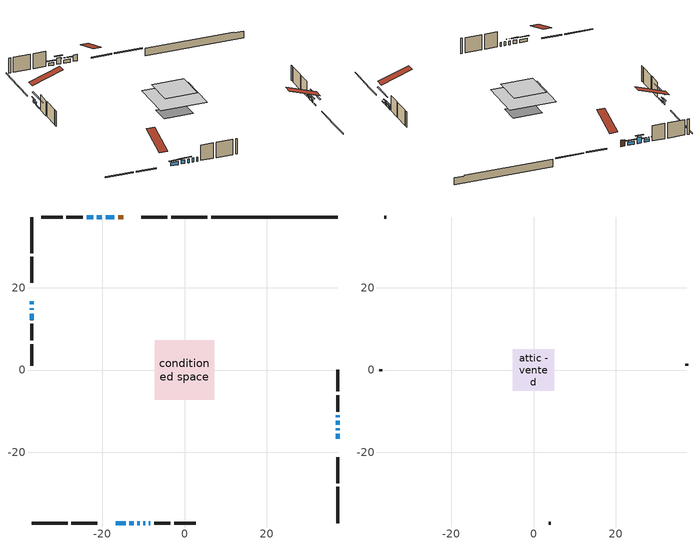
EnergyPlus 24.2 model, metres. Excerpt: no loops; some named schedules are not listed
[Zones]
conditioned space
 floor adiabatic (AdiabaticFloorConstruction): -7.26,-7.26 -7.26,7.26 7.26,7.26 7.26,-7.26 z2.75
 floor foundation (Slab1 construction): -4.56,-3.12 -4.56,3.12 4.56,3.12 4.56,-3.12 z-2.16
 wall outside (RimJoist1 construction): 5.52,37.17 -3.24,37.17 / -37.17,-37.17 -28.41,-37.17 / -37.17,37.17 -37.17,28.41 / 37.17,-37.17 37.17,-28.41 z0.31:0.61
 wall outside (RimJoist2 construction): -4.17,37.17 -10.47,37.17 / -27.49,-37.17 -21.19,-37.17 / -37.17,27.49 -37.17,21.19 / 37.17,-27.49 37.17,-21.19 z0.31:0.61
 wall outside (AdiabaticWallConstruction 1): -14.9,37.17 -16.16,37.17 z0.31:2.34
 wall outside (AdiabaticWallConstruction): -16.75,-37.17 -14.31,-37.17 z0.31:1.38; -17.08,37.17 -19.12,37.17 z0.31:1.33; -20.05,37.17 -21.27,37.17 z0.31:2.34; -37.17,16.75 -37.17,15.99 / 37.17,-14.6 37.17,-14.19 / 37.17,-13.27 37.17,-12.35 / 37.17,-11.42 37.17,-11.02 z0.31:1.23; -37.17,15.06 -37.17,14.6 z0.31:0.92; -13.38,-37.17 -12.37,-37.17 / -11.44,-37.17 -10.93,-37.17 / -10,-37.17 -9.57,-37.17 / -8.65,-37.17 -8.31,-37.17 z0.31:1.53; 37.17,-16.75 37.17,-15.53 / -37.17,13.67 -37.17,12.15 z0.31:0.62; -22.19,37.17 -23.77,37.17 z0.31:1.17
 wall outside (Wall1 construction): -24.7,37.17 -28.67,37.17 / -7.38,-37.17 -3.4,-37.17 / -37.17,11.22 -37.17,7.24 / 37.17,-10.09 37.17,-6.11 z0.31:5.19
 wall outside (Wall2 construction): -29.6,37.17 -34.83,37.17 / -2.47,-37.17 2.75,-37.17 / -37.17,6.31 -37.17,1.09 / 37.17,-5.18 37.17,0.04 z0.31:5.19
 wall foundation (FoundationWall1 construction): 6.45,37.17,-2.16 6.45,37.17,0.31 34.1,37.17,0.31 34.1,37.17,0.04 37.17,37.17,0.04 37.17,37.17,-2.16
 window (WindowConstruction): -16.75,-37.17 -14.31,-37.17 z0.31:1.38
 window (WindowConstruction 5): -17.08,37.17 -19.12,37.17 z0.31:1.32
 window (WindowConstruction 6): -20.05,37.17 -21.27,37.17 z0.31:2.34
 window (WindowConstruction 7): -37.17,16.75 -37.17,15.99 z0.31:1.22
 window (WindowConstruction 8): -37.17,15.06 -37.17,14.6 z0.31:0.92
 window (WindowConstruction 9): -13.38,-37.17 -12.37,-37.17 z0.31:1.53
 window (WindowConstruction 10): -11.44,-37.17 -10.93,-37.17 z0.31:1.53
 window (WindowConstruction 13): 37.17,-16.75 37.17,-15.53 z0.31:0.61
 window (WindowConstruction 14): -37.17,13.67 -37.17,12.15 z0.31:0.61
 window (WindowConstruction 1): 37.17,-14.6 37.17,-14.2 z0.31:1.22
 window (WindowConstruction 2): -22.19,37.17 -23.77,37.17 z0.31:1.17
 window (WindowConstruction 11): -10,-37.17 -9.58,-37.17 z0.31:1.53
 window (WindowConstruction 12): -8.65,-37.17 -8.31,-37.17 z0.31:1.53
 window (WindowConstruction 3): 37.17,-13.27 37.17,-12.35 z0.31:1.22
 window (WindowConstruction 4): 37.17,-11.42 37.17,-11.02 z0.31:1.22
 door (Door): -14.91,37.17 -16.16,37.17 z0.31:2.34
 ceiling adiabatic (AdiabaticFloorConstruction): 7.26,-7.26 7.26,7.26 -7.26,7.26 -7.26,-7.26 z2.75
attic - vented
 floor to conditioned space (Floor1 construction Reversed): -5.03,-5.03 -5.03,5.03 5.03,5.03 5.03,-5.03 z5.19
 wall outside (Wall3 construction): -35.76,37.17 -36.24,37.17 / 3.68,-37.17 4.17,-37.17 / -37.17,0.16 -37.17,-0.33 / 37.17,0.97 37.17,1.46 z0.31:5.19
 roof outside (Roof1 construction): -13.98,37.17,5.19 -13.98,27.38,8.45 -11.4,27.38,8.45 -11.4,37.17,5.19; -17.68,-37.17,5.19 -17.68,-27.38,8.45 -20.26,-27.38,8.45 -20.26,-37.17,5.19; -37.17,17.68,5.19 -27.38,17.68,8.45 -27.38,20.26,8.45 -37.17,20.26,5.19; 37.17,-17.68,5.19 27.38,-17.68,8.45 27.38,-20.26,8.45 37.17,-20.26,5.19
shading: -13.7,-37.17 -17.36,-37.17 -17.36,-37.47 -13.7,-37.47 z1.99; -19.73,37.17 -16.47,37.17 -16.47,37.47 -19.73,37.47 z1.93; -21.87,37.17 -19.44,37.17 -19.44,37.47 -21.87,37.47 z2.95; -37.17,15.38 -37.17,17.36 -37.47,17.36 -37.47,15.38 z1.83; -37.17,13.99 -37.17,15.67 -37.47,15.67 -37.47,13.99 z1.53; -11.76,-37.17 -13.99,-37.17 -13.99,-37.47 -11.76,-37.47 z2.14; -10.32,-37.17 -12.05,-37.17 -12.05,-37.47 -10.32,-37.47 z2.14; 37.17,-12.48 37.17,-19.8 37.47,-19.8 37.47,-12.48 z3.67; -37.17,9.1 -37.17,16.72 -37.47,16.72 -37.47,9.1 z3.67; 37.17,-13.59 37.17,-15.21 37.47,-15.21 37.47,-13.59 z1.83; -24.38,37.17 -21.58,37.17 -21.58,37.47 -24.38,37.47 z1.78; 37.17,-11.74 37.17,-13.88 37.47,-13.88 37.47,-11.74 z1.83; 37.17,-10.41 37.17,-12.03 37.47,-12.03 37.47,-10.41 z1.83
[Building]
Building 1: Terrain=Suburbs
[Site:Location]
Montreal Intl AP_QC: Latitude {deg}=45.47; Longitude {deg}=-73.74; Time Zone {hr}=-5; Elevation {m}=36; Keep Site Location Information=Yes
[Site:GroundTemperature:Shallow]
2.07863, -0.316383, -0.508184, 0.628371, 5.19101, 9.73239, 13.6695, 16.1636, 16.3755, 14.347, 10.5102, 6.10817
[Site:WaterMainsTemperature]
Calculation Method=Schedule; Temperature Schedule=mains temperature schedule
[Material] Roughness=Rough; Thermal Absorptance=0.9
Name | Thickness {m} | Conductivity {W/m-K} | Density {kg/m3} | Specific Heat {J/kg-K} | Solar Absorptance | Visible Absorptance
asphalt or fiberglass shingles | 0.00635 | 0.162714 | 1121.4 | 1465.45 | 0.4 | 0.4
ceiling loosefill ins | 0.169333 | 0.0480833 | 16.02 | 1046.75 | 0.7 | 0.7
ceiling stud and cavity | 0.1397 | 0.326487 | 65.682 | 1177.47 | 0.7 | 0.7
concrete 4.0 in. | 0.1016 | 1.803125 | 2242.8 | 837.4 | 0.7 | 0.7
concrete 8.0 in. | 0.2032 | 1.803125 | 2242.8 | 837.4 | 0.7 | 0.7
door material | 0.04445 | 0.327969 | 512.64 | 1214.23 | 0.7 | 0.7
exterior vertical ins | 0.0460229 | 0.029427 | 32.04 | 1214.23 | 0.7 | 0.7
floor covering | 0.0127 | 0.0433444 | 54.468 | 1339.84 | 0.6 | 0.6
floor rigid ins; wall rigid ins 1 | 0.512978 | 0.029427 | 32.04 | 1214.23 | 0.7 | 0.7
floor stud and cavity | 0.1397 | 1.75129 | 37.0049 | 1207.88 | 0.7 | 0.7
furniture material conditioned space 1 | 0.1524 | 0.115458 | 640.8 | 1214.23 | 0.6 | 0.6
gypsum board | 0.0127 | 0.160291 | 801 | 837.4 | 0.6 | 0.6
gypsum board 1 | 0.0127 | 0.160291 | 801 | 837.4 | 0.7 | 0.7
osb sheathing 0.5 in. | 0.0127 | 0.115458 | 512.64 | 1214.23 | 0.7 | 0.7
osb sheathing 0.75 in. | 0.01905 | 0.115458 | 512.64 | 1214.23 | 0.7 | 0.7
osb sheathing 2.0 in. | 0.0508 | 0.115458 | 512.64 | 1214.23 | 0.7 | 0.7
rim joist rigid ins; wall rigid ins | 0.051816 | 0.029427 | 32.04 | 1214.23 | 0.7 | 0.7
rim joist stud and cavity | 0.0508 | 0.0451784 | 125.044 | 1163.47 | 0.6 | 0.6
rim joist stud and cavity 1 | 0.0508 | 0.211232 | 125.044 | 1163.47 | 0.6 | 0.6
wall stud and cavity | 0.1397 | 0.21045 | 139.0536 | 1170.24 | 0.7 | 0.7
wall stud and cavity 1 | 0.1397 | 0.208789 | 139.0536 | 1170.24 | 0.7 | 0.7
wall stud and cavity 2 | 0.0889 | 6.1454 | 50.32683 | 1063.81 | 0.6 | 0.6
wall stud and cavity 3 | 0.0889 | 0.380278 | 52.3479 | 1209.89 | 0.7 | 0.7
wall stud and cavity 4 | 0.0889 | 0.391764 | 83.0341 | 1211.67 | 0.7 | 0.7
wood siding | 0.0254 | 0.102417 | 544.68 | 1172.36 | 0.4 | 0.4
wood siding 1 | 0.00254 | 0.102417 | 544.68 | 1172.36 | 0.4 | 0.4
wood siding 2; wood siding 3; wood siding 4 | 0.0254 | 0.102417 | 544.68 | 1172.36 | 0.7 | 0.7
[WindowMaterial:SimpleGlazingSystem]
Name | U-Factor {W/m2-K} | Solar Heat Gain Coefficient
WindowMaterial | 6.60465 | 0.78
WindowMaterial 1 | 6.867541 | 0.7
WindowMaterial 10 | 3.310274 | 0.6
WindowMaterial 11 | 2.992306 | 0.59
WindowMaterial 12 | 3.00026 | 0.58
WindowMaterial 13 | 3.29835 | 0.49
WindowMaterial 14 | 3.30687 | 0.51
WindowMaterial 2 | 6.70231 | 0.75
WindowMaterial 3 | 3.304596 | 0.64
WindowMaterial 4 | 3.310274 | 0.56
WindowMaterial 5 | 3.30119 | 0.67
WindowMaterial 6 | 3.298918 | 0.68
WindowMaterial 7 | 3.30573 | 0.62
WindowMaterial 8 | 3.30232 | 0.55
WindowMaterial 9 | 3.30232 | 0.66
[Construction]
AdiabaticFloorConstruction: floor stud and cavity, floor rigid ins, osb sheathing 0.75 in., floor covering
AdiabaticWallConstruction: wood siding 3, wall rigid ins 1, wall stud and cavity 3, gypsum board
AdiabaticWallConstruction 1: wood siding 4, wall rigid ins 1, wall stud and cavity 3, gypsum board
Door: door material
Floor1 construction Reversed: gypsum board, ceiling stud and cavity, ceiling loosefill ins
FoundationWall1 construction: concrete 8.0 in., gypsum board 1
furniture construction conditioned space 1: furniture material conditioned space 1
PartitionWallConstruction: gypsum board, wall stud and cavity 4, gypsum board
RimJoist1 construction: wood siding 2, osb sheathing 2.0 in., rim joist stud and cavity
RimJoist2 construction: wood siding 2, rim joist rigid ins, osb sheathing 2.0 in., rim joist stud and cavity 1
Roof1 construction: asphalt or fiberglass shingles
Slab1 construction: concrete 4.0 in.
Wall1 construction: wood siding, wall rigid ins, osb sheathing 0.5 in., wall stud and cavity, gypsum board
Wall2 construction: wood siding, wall rigid ins, osb sheathing 0.5 in., wall stud and cavity 1, gypsum board
Wall3 construction: wood siding 1, wall stud and cavity 2
WindowConstruction: WindowMaterial
WindowConstruction 1: WindowMaterial 1
WindowConstruction 10: WindowMaterial 10
WindowConstruction 11: WindowMaterial 11
WindowConstruction 12: WindowMaterial 12
WindowConstruction 13: WindowMaterial 13
WindowConstruction 14: WindowMaterial 14
WindowConstruction 2: WindowMaterial 2
WindowConstruction 3: WindowMaterial 3
WindowConstruction 4: WindowMaterial 4
WindowConstruction 5: WindowMaterial 5
WindowConstruction 6: WindowMaterial 6
WindowConstruction 7: WindowMaterial 7
WindowConstruction 8: WindowMaterial 8
WindowConstruction 9: WindowMaterial 9
[Zone] Multiplier=1; Part of Total Floor Area=Yes
Name | Volume {m3}
attic - vented | 53.5925
conditioned space | 587
[Space]
Name | Zone | Volume {m3}
attic - vented 1 | attic - vented | 53.5925
conditioned space 1 | conditioned space | 587
[ZoneInfiltration:EffectiveLeakageArea]
infil attic - vented 1: Zone or Space=attic - vented 1; Schedule=Always On Discrete; Effective Air Leakage Area {cm2}=4044.8; Stack Coefficient=0.000566153; Wind Coefficient=1.60763e-05
[ZoneMixing]
whole house fan mix: Zone or Space=attic - vented; Schedule=Always On Continuous; Design Flow Rate Calculation Method=Flow/Zone; Design Flow Rate {m3/s}=0; Source Zone or Space=conditioned space
[SurfaceProperty:ExposedFoundationPerimeter]
Slab1: Exposed Perimeter Calculation Method=TotalExposedPerimeter; Total Exposed Perimeter {m}=30.725
[InternalMass] Zone or ZoneList=conditioned space; Space or SpaceList=conditioned space 1
Name | Construction | Surface Area {m2}
furniture mass conditioned space 1 | furniture construction conditioned space 1 | 107.096
partition wall mass | PartitionWallConstruction | 267.74
[Lights]
interior lighting: Zone or ZoneList or Space or SpaceList=conditioned space 1; Schedule=interior lighting schedule; Design Level Calculation Method=LightingLevel; Lighting Level {W}=343.2; Return Air Fraction=0; Fraction Radiant=0.6; Fraction Visible=0.2; Fraction Replaceable=1
[People]
occupants: Zone or ZoneList or Space or SpaceList=conditioned space 1; Number of People Schedule=occupants schedule; Number of People Calculation Method=People; Number of People=3; Fraction Radiant=0.314171; Sensible Heat Fraction=0.56303; Activity Level Schedule=occupants activity schedule; Carbon Dioxide Generation Rate {m3/s-W}=0; Enable ASHRAE 55 Comfort Warnings=No; Mean Radiant Temperature Calculation Type=EnclosureAveraged
[ElectricEquipment] Zone or ZoneList or Space or SpaceList=conditioned space 1; Design Level Calculation Method=EquipmentLevel
Name | Schedule | Design Level {W} | Fraction Latent | Fraction Radiant | Fraction Lost
clothes dryer | clothes dryer schedule | 140.772 | 0.015 | 0.081 | 0.85
clothes washer | clothes washer schedule | 32.1985 | 0.03 | 0.162 | 0.7
cooking range | cooking range schedule | 215.147 | 0.08 | 0.432 | 0.2
dishwasher | dishwasher schedule | 66.8632 | 0.3 | 0.18 | 0.4
fridge | fridge schedule | 72.9452 | 0 | 0.6 | 0
mech vent house fan | mech vent house fan schedule | 0 | 0 | 0 | 1
mech vent house fan cfis | mech vent house fan cfis schedule | 0 | 0 | 0 | 0
mech vent range fan 0 | mech vent range fan 0 schedule | 57 | 0 | 0 | 1
misc plug loads | misc plug loads schedule | 494.7 | 0.045 | 0.513 | 0.1
whole house fan | Always On Discrete | 0 | 0 | 0 | 1
[OtherEquipment] Zone or ZoneList or Space or SpaceList=conditioned space 1; Design Level Calculation Method=EquipmentLevel
Name | Fuel Type | Schedule | Design Level {W} | Fraction Latent | Fraction Radiant | Fraction Lost
clothes dryer 1 | Electricity | clothes dryer schedule | 0 | 0.015 | 0.081 | 0.85
cooking range 1 | Electricity | cooking range schedule | 0 | 0.08 | 0.432 | 0.2
general water use latent | None | general water use schedule | 62.594 | 1 | 0 | 0
general water use sensible | None | general water use schedule | -61.6891 | 0 | 0.6 | 0
mech vent house fan latent load | None | Always On Discrete | 0 | 1 | 0 | 0
mech vent house fan sensible load | None | Always On Discrete | 0 | 0 | 0 | 0
water heater energy adjustment1 | Electricity | Always On Discrete | 0.01 | 0 | 0 | 1
[ZoneInfiltration:DesignFlowRate] Zone or ZoneList or Space or SpaceList=conditioned space 1; Schedule=Always On Discrete; Design Flow Rate Calculation Method=Flow/Zone; Design Flow Rate {m3/s}=0
infil flow; natural vent flow; whole house fan flow
[Foundation:Kiva]
Foundation Kiva 1: Initial Indoor Air Temperature {C}=18; Wall Height Above Grade {m}=0.310012; Wall Depth Below Slab {m}=0.2032; Custom Block Material Name 1=exterior vertical ins; Custom Block Depth 1 {m}=2.47001; Custom Block X Position 1 {m}=0.2159; Custom Block Z Position 1 {m}=0
[Foundation:Kiva:Settings]
Soil Conductivity {W/m-K}=0.849921; Soil Density {kg/m3}=1842.3; Soil Specific Heat {J/kg-K}=418.7; Ground Solar Absorptivity=0.9; Ground Thermal Absorptivity=0.9; Ground Surface Roughness {m}=0.03; Far-Field Width {m}=40; Deep-Ground Boundary Condition=ZeroFlux; Deep-Ground Depth {m}=40; Minimum Cell Dimension {m}=0.2; Maximum Cell Growth Coefficient=3; Simulation Timestep=Timestep
[Exterior:Lights]
exterior lighting: Schedule=exterior lighting schedule; Design Level {W}=75.6
[Schedule:Constant]
Name | Hourly Value
Always On Continuous; mech vent house fan schedule; mech vent house fan cfis schedule; Always On Discrete | 1
occupants activity schedule | 117.228
fridge schedule | 0
[Schedule:Week:Daily]
interior lighting schedule Week Rule - Jan1-Jan27: interior lighting schedule day, interior lighting schedule day, interior lighting schedule day, interior lighting schedule day, interior lighting schedule day, interior lighting schedule day, interior lighting schedule day, interior lighting schedule default day, interior lighting schedule default day, interior lighting schedule default day, interior lighting schedule default day, interior lighting schedule default day
interior lighting schedule Week Rule - Jan28-Feb3: interior lighting schedule day, interior lighting schedule day, interior lighting schedule day, interior lighting schedule day, interior lighting schedule day 1, interior lighting schedule day 1, interior lighting schedule day 1, interior lighting schedule default day, interior lighting schedule default day, interior lighting schedule default day, interior lighting schedule default day, interior lighting schedule default day
interior lighting schedule Week Rule - Feb4-Feb24: interior lighting schedule day 1, interior lighting schedule day 1, interior lighting schedule day 1, interior lighting schedule day 1, interior lighting schedule day 1, interior lighting schedule day 1, interior lighting schedule day 1, interior lighting schedule default day, interior lighting schedule default day, interior lighting schedule default day, interior lighting schedule default day, interior lighting schedule default day
interior lighting schedule Week Rule - Feb25-Mar3: interior lighting schedule day 1, interior lighting schedule day 1, interior lighting schedule day 1, interior lighting schedule day 1, interior lighting schedule day 2, interior lighting schedule day 2, interior lighting schedule day 2, interior lighting schedule default day, interior lighting schedule default day, interior lighting schedule default day, interior lighting schedule default day, interior lighting schedule default day
interior lighting schedule Week Rule - Mar4-Mar31: interior lighting schedule day 2, interior lighting schedule day 2, interior lighting schedule day 2, interior lighting schedule day 2, interior lighting schedule day 2, interior lighting schedule day 2, interior lighting schedule day 2, interior lighting schedule default day, interior lighting schedule default day, interior lighting schedule default day, interior lighting schedule default day, interior lighting schedule default day
interior lighting schedule Week Rule - Apr1-Apr28: interior lighting schedule day 3, interior lighting schedule day 3, interior lighting schedule day 3, interior lighting schedule day 3, interior lighting schedule day 3, interior lighting schedule day 3, interior lighting schedule day 3, interior lighting schedule default day, interior lighting schedule default day, interior lighting schedule default day, interior lighting schedule default day, interior lighting schedule default day
interior lighting schedule Week Rule - Apr29-May5: interior lighting schedule day 3, interior lighting schedule day 3, interior lighting schedule day 4, interior lighting schedule day 4, interior lighting schedule day 4, interior lighting schedule day 4, interior lighting schedule day 4, interior lighting schedule default day, interior lighting schedule default day, interior lighting schedule default day, interior lighting schedule default day, interior lighting schedule default day
interior lighting schedule Week Rule - May6-May26: interior lighting schedule day 4, interior lighting schedule day 4, interior lighting schedule day 4, interior lighting schedule day 4, interior lighting schedule day 4, interior lighting schedule day 4, interior lighting schedule day 4, interior lighting schedule default day, interior lighting schedule default day, interior lighting schedule default day, interior lighting schedule default day, interior lighting schedule default day
interior lighting schedule Week Rule - May27-Jun2: interior lighting schedule day 4, interior lighting schedule day 4, interior lighting schedule day 4, interior lighting schedule day 4, interior lighting schedule day 4, interior lighting schedule day 5, interior lighting schedule day 5, interior lighting schedule default day, interior lighting schedule default day, interior lighting schedule default day, interior lighting schedule default day, interior lighting schedule default day
interior lighting schedule Week Rule - Jun3-Jun30: interior lighting schedule day 5, interior lighting schedule day 5, interior lighting schedule day 5, interior lighting schedule day 5, interior lighting schedule day 5, interior lighting schedule day 5, interior lighting schedule day 5, interior lighting schedule default day, interior lighting schedule default day, interior lighting schedule default day, interior lighting schedule default day, interior lighting schedule default day
interior lighting schedule Week Rule - Jul1-Jul28: interior lighting schedule day 6, interior lighting schedule day 6, interior lighting schedule day 6, interior lighting schedule day 6, interior lighting schedule day 6, interior lighting schedule day 6, interior lighting schedule day 6, interior lighting schedule default day, interior lighting schedule default day, interior lighting schedule default day, interior lighting schedule default day, interior lighting schedule default day
interior lighting schedule Week Rule - Jul29-Aug4: interior lighting schedule day 6, interior lighting schedule day 6, interior lighting schedule day 6, interior lighting schedule day 7, interior lighting schedule day 7, interior lighting schedule day 7, interior lighting schedule day 7, interior lighting schedule default day, interior lighting schedule default day, interior lighting schedule default day, interior lighting schedule default day, interior lighting schedule default day
interior lighting schedule Week Rule - Aug5-Aug25: interior lighting schedule day 7, interior lighting schedule day 7, interior lighting schedule day 7, interior lighting schedule day 7, interior lighting schedule day 7, interior lighting schedule day 7, interior lighting schedule day 7, interior lighting schedule default day, interior lighting schedule default day, interior lighting schedule default day, interior lighting schedule default day, interior lighting schedule default day
interior lighting schedule Week Rule - Aug26-Sep1: interior lighting schedule day 7, interior lighting schedule day 7, interior lighting schedule day 7, interior lighting schedule day 7, interior lighting schedule day 7, interior lighting schedule day 7, interior lighting schedule day 8, interior lighting schedule default day, interior lighting schedule default day, interior lighting schedule default day, interior lighting schedule default day, interior lighting schedule default day
interior lighting schedule Week Rule - Sep2-Sep29: interior lighting schedule day 8, interior lighting schedule day 8, interior lighting schedule day 8, interior lighting schedule day 8, interior lighting schedule day 8, interior lighting schedule day 8, interior lighting schedule day 8, interior lighting schedule default day, interior lighting schedule default day, interior lighting schedule default day, interior lighting schedule default day, interior lighting schedule default day
interior lighting schedule Week Rule - Sep30-Oct6: interior lighting schedule day 8, interior lighting schedule day 9, interior lighting schedule day 9, interior lighting schedule day 9, interior lighting schedule day 9, interior lighting schedule day 9, interior lighting schedule day 9, interior lighting schedule default day, interior lighting schedule default day, interior lighting schedule default day, interior lighting schedule default day, interior lighting schedule default day
interior lighting schedule Week Rule - Oct7-Oct27: interior lighting schedule day 9, interior lighting schedule day 9, interior lighting schedule day 9, interior lighting schedule day 9, interior lighting schedule day 9, interior lighting schedule day 9, interior lighting schedule day 9, interior lighting schedule default day, interior lighting schedule default day, interior lighting schedule default day, interior lighting schedule default day, interior lighting schedule default day
interior lighting schedule Week Rule - Oct28-Nov3: interior lighting schedule day 9, interior lighting schedule day 9, interior lighting schedule day 9, interior lighting schedule day 9, interior lighting schedule day 10, interior lighting schedule day 10, interior lighting schedule day 10, interior lighting schedule default day, interior lighting schedule default day, interior lighting schedule default day, interior lighting schedule default day, interior lighting schedule default day
interior lighting schedule Week Rule - Nov4-Nov24: interior lighting schedule day 10, interior lighting schedule day 10, interior lighting schedule day 10, interior lighting schedule day 10, interior lighting schedule day 10, interior lighting schedule day 10, interior lighting schedule day 10, interior lighting schedule default day, interior lighting schedule default day, interior lighting schedule default day, interior lighting schedule default day, interior lighting schedule default day
interior lighting schedule Week Rule - Nov25-Dec1: interior lighting schedule day 10, interior lighting schedule day 10, interior lighting schedule day 10, interior lighting schedule day 10, interior lighting schedule day 10, interior lighting schedule day 10, interior lighting schedule day 11, interior lighting schedule default day, interior lighting schedule default day, interior lighting schedule default day, interior lighting schedule default day, interior lighting schedule default day
interior lighting schedule Week Rule - Dec2-Dec31: interior lighting schedule day 11, interior lighting schedule day 11, interior lighting schedule day 11, interior lighting schedule day 11, interior lighting schedule day 11, interior lighting schedule day 11, interior lighting schedule day 11, interior lighting schedule default day, interior lighting schedule default day, interior lighting schedule default day, interior lighting schedule default day, interior lighting schedule default day
occupants schedule Week Rule - Jan1-Dec31: occupants schedule day, occupants schedule day, occupants schedule day, occupants schedule day, occupants schedule day, occupants schedule day, occupants schedule day, occupants schedule default day, occupants schedule default day, occupants schedule default day, occupants schedule default day, occupants schedule default day
clothes dryer schedule Week Rule - Jan1-Dec31: clothes dryer schedule day, clothes dryer schedule day, clothes dryer schedule day, clothes dryer schedule day, clothes dryer schedule day, clothes dryer schedule day, clothes dryer schedule day, clothes dryer schedule default day, clothes dryer schedule default day, clothes dryer schedule default day, clothes dryer schedule default day, clothes dryer schedule default day
clothes washer schedule Week Rule - Jan1-Dec31: clothes washer schedule day, clothes washer schedule day, clothes washer schedule day, clothes washer schedule day, clothes washer schedule day, clothes washer schedule day, clothes washer schedule day, clothes washer schedule default day, clothes washer schedule default day, clothes washer schedule default day, clothes washer schedule default day, clothes washer schedule default day
cooking range schedule Week Rule - Jan1-Dec31: cooking range schedule day, cooking range schedule day, cooking range schedule day, cooking range schedule day, cooking range schedule day, cooking range schedule day, cooking range schedule day, cooking range schedule default day, cooking range schedule default day, cooking range schedule default day, cooking range schedule default day, cooking range schedule default day
dishwasher schedule Week Rule - Jan1-Dec31: dishwasher schedule day, dishwasher schedule day, dishwasher schedule day, dishwasher schedule day, dishwasher schedule day, dishwasher schedule day, dishwasher schedule day, dishwasher schedule default day, dishwasher schedule default day, dishwasher schedule default day, dishwasher schedule default day, dishwasher schedule default day
mech vent range fan 0 schedule Week Rule - Jan1-Dec31: mech vent range fan 0 schedule day, mech vent range fan 0 schedule day, mech vent range fan 0 schedule day, mech vent range fan 0 schedule day, mech vent range fan 0 schedule day, mech vent range fan 0 schedule day, mech vent range fan 0 schedule day, mech vent range fan 0 schedule default day, mech vent range fan 0 schedule default day, mech vent range fan 0 schedule default day, mech vent range fan 0 schedule default day, mech vent range fan 0 schedule default day
misc plug loads schedule Week Rule - Jan1-Dec31: misc plug loads schedule day, misc plug loads schedule day, misc plug loads schedule day, misc plug loads schedule day, misc plug loads schedule day, misc plug loads schedule day, misc plug loads schedule day, misc plug loads schedule default day, misc plug loads schedule default day, misc plug loads schedule default day, misc plug loads schedule default day, misc plug loads schedule default day
general water use schedule Week Rule - Jan1-Dec31: general water use schedule day, general water use schedule day, general water use schedule day, general water use schedule day, general water use schedule day, general water use schedule day, general water use schedule day, general water use schedule default day, general water use schedule default day, general water use schedule default day, general water use schedule default day, general water use schedule default day
exterior lighting schedule Week Rule - Jan1-Jan27: exterior lighting schedule day, exterior lighting schedule day, exterior lighting schedule day, exterior lighting schedule day, exterior lighting schedule day, exterior lighting schedule day, exterior lighting schedule day, exterior lighting schedule default day, exterior lighting schedule default day, exterior lighting schedule default day, exterior lighting schedule default day, exterior lighting schedule default day
exterior lighting schedule Week Rule - Jan28-Feb3: exterior lighting schedule day, exterior lighting schedule day, exterior lighting schedule day, exterior lighting schedule day, exterior lighting schedule day 1, exterior lighting schedule day 1, exterior lighting schedule day 1, exterior lighting schedule default day, exterior lighting schedule default day, exterior lighting schedule default day, exterior lighting schedule default day, exterior lighting schedule default day
exterior lighting schedule Week Rule - Feb4-Feb24: exterior lighting schedule day 1, exterior lighting schedule day 1, exterior lighting schedule day 1, exterior lighting schedule day 1, exterior lighting schedule day 1, exterior lighting schedule day 1, exterior lighting schedule day 1, exterior lighting schedule default day, exterior lighting schedule default day, exterior lighting schedule default day, exterior lighting schedule default day, exterior lighting schedule default day
exterior lighting schedule Week Rule - Feb25-Mar3: exterior lighting schedule day 1, exterior lighting schedule day 1, exterior lighting schedule day 1, exterior lighting schedule day 1, exterior lighting schedule day 2, exterior lighting schedule day 2, exterior lighting schedule day 2, exterior lighting schedule default day, exterior lighting schedule default day, exterior lighting schedule default day, exterior lighting schedule default day, exterior lighting schedule default day
exterior lighting schedule Week Rule - Mar4-Mar31: exterior lighting schedule day 2, exterior lighting schedule day 2, exterior lighting schedule day 2, exterior lighting schedule day 2, exterior lighting schedule day 2, exterior lighting schedule day 2, exterior lighting schedule day 2, exterior lighting schedule default day, exterior lighting schedule default day, exterior lighting schedule default day, exterior lighting schedule default day, exterior lighting schedule default day
exterior lighting schedule Week Rule - Apr1-Apr28: exterior lighting schedule day 3, exterior lighting schedule day 3, exterior lighting schedule day 3, exterior lighting schedule day 3, exterior lighting schedule day 3, exterior lighting schedule day 3, exterior lighting schedule day 3, exterior lighting schedule default day, exterior lighting schedule default day, exterior lighting schedule default day, exterior lighting schedule default day, exterior lighting schedule default day
exterior lighting schedule Week Rule - Apr29-May5: exterior lighting schedule day 3, exterior lighting schedule day 3, exterior lighting schedule day 4, exterior lighting schedule day 4, exterior lighting schedule day 4, exterior lighting schedule day 4, exterior lighting schedule day 4, exterior lighting schedule default day, exterior lighting schedule default day, exterior lighting schedule default day, exterior lighting schedule default day, exterior lighting schedule default day
exterior lighting schedule Week Rule - May6-May26: exterior lighting schedule day 4, exterior lighting schedule day 4, exterior lighting schedule day 4, exterior lighting schedule day 4, exterior lighting schedule day 4, exterior lighting schedule day 4, exterior lighting schedule day 4, exterior lighting schedule default day, exterior lighting schedule default day, exterior lighting schedule default day, exterior lighting schedule default day, exterior lighting schedule default day
exterior lighting schedule Week Rule - May27-Jun2: exterior lighting schedule day 4, exterior lighting schedule day 4, exterior lighting schedule day 4, exterior lighting schedule day 4, exterior lighting schedule day 4, exterior lighting schedule day 5, exterior lighting schedule day 5, exterior lighting schedule default day, exterior lighting schedule default day, exterior lighting schedule default day, exterior lighting schedule default day, exterior lighting schedule default day
exterior lighting schedule Week Rule - Jun3-Jun30: exterior lighting schedule day 5, exterior lighting schedule day 5, exterior lighting schedule day 5, exterior lighting schedule day 5, exterior lighting schedule day 5, exterior lighting schedule day 5, exterior lighting schedule day 5, exterior lighting schedule default day, exterior lighting schedule default day, exterior lighting schedule default day, exterior lighting schedule default day, exterior lighting schedule default day
exterior lighting schedule Week Rule - Jul1-Jul28: exterior lighting schedule day 6, exterior lighting schedule day 6, exterior lighting schedule day 6, exterior lighting schedule day 6, exterior lighting schedule day 6, exterior lighting schedule day 6, exterior lighting schedule day 6, exterior lighting schedule default day, exterior lighting schedule default day, exterior lighting schedule default day, exterior lighting schedule default day, exterior lighting schedule default day
exterior lighting schedule Week Rule - Jul29-Aug4: exterior lighting schedule day 6, exterior lighting schedule day 6, exterior lighting schedule day 6, exterior lighting schedule day 7, exterior lighting schedule day 7, exterior lighting schedule day 7, exterior lighting schedule day 7, exterior lighting schedule default day, exterior lighting schedule default day, exterior lighting schedule default day, exterior lighting schedule default day, exterior lighting schedule default day
exterior lighting schedule Week Rule - Aug5-Aug25: exterior lighting schedule day 7, exterior lighting schedule day 7, exterior lighting schedule day 7, exterior lighting schedule day 7, exterior lighting schedule day 7, exterior lighting schedule day 7, exterior lighting schedule day 7, exterior lighting schedule default day, exterior lighting schedule default day, exterior lighting schedule default day, exterior lighting schedule default day, exterior lighting schedule default day
exterior lighting schedule Week Rule - Aug26-Sep1: exterior lighting schedule day 7, exterior lighting schedule day 7, exterior lighting schedule day 7, exterior lighting schedule day 7, exterior lighting schedule day 7, exterior lighting schedule day 7, exterior lighting schedule day 8, exterior lighting schedule default day, exterior lighting schedule default day, exterior lighting schedule default day, exterior lighting schedule default day, exterior lighting schedule default day
exterior lighting schedule Week Rule - Sep2-Sep29: exterior lighting schedule day 8, exterior lighting schedule day 8, exterior lighting schedule day 8, exterior lighting schedule day 8, exterior lighting schedule day 8, exterior lighting schedule day 8, exterior lighting schedule day 8, exterior lighting schedule default day, exterior lighting schedule default day, exterior lighting schedule default day, exterior lighting schedule default day, exterior lighting schedule default day
exterior lighting schedule Week Rule - Sep30-Oct6: exterior lighting schedule day 8, exterior lighting schedule day 9, exterior lighting schedule day 9, exterior lighting schedule day 9, exterior lighting schedule day 9, exterior lighting schedule day 9, exterior lighting schedule day 9, exterior lighting schedule default day, exterior lighting schedule default day, exterior lighting schedule default day, exterior lighting schedule default day, exterior lighting schedule default day
[Schedule:Year]
interior lighting schedule: interior lighting schedule Week Rule - Jan1-Jan27, 1, 1, 1, 27, interior lighting schedule Week Rule - Jan28-Feb3, 1, 28, 2, 3, interior lighting schedule Week Rule - Feb4-Feb24, 2, 4, 2, 24, interior lighting schedule Week Rule - Feb25-Mar3, 2, 25, 3, 3, interior lighting schedule Week Rule - Mar4-Mar31, 3, 4, 3, 31, interior lighting schedule Week Rule - Apr1-Apr28, 4, 1, 4, 28, interior lighting schedule Week Rule - Apr29-May5, 4, 29, 5, 5, interior lighting schedule Week Rule - May6-May26, 5, 6, 5, 26, interior lighting schedule Week Rule - May27-Jun2, 5, 27, 6, 2, interior lighting schedule Week Rule - Jun3-Jun30, 6, 3, 6, 30, interior lighting schedule Week Rule - Jul1-Jul28, 7, 1, 7, 28, interior lighting schedule Week Rule - Jul29-Aug4, 7, 29, 8, 4, interior lighting schedule Week Rule - Aug5-Aug25, 8, 5, 8, 25, interior lighting schedule Week Rule - Aug26-Sep1, 8, 26, 9, 1, interior lighting schedule Week Rule - Sep2-Sep29, 9, 2, 9, 29, interior lighting schedule Week Rule - Sep30-Oct6, 9, 30, 10, 6, interior lighting schedule Week Rule - Oct7-Oct27, 10, 7, 10, 27, interior lighting schedule Week Rule - Oct28-Nov3, 10, 28, 11, 3, interior lighting schedule Week Rule - Nov4-Nov24, 11, 4, 11, 24, interior lighting schedule Week Rule - Nov25-Dec1, 11, 25, 12, 1, interior lighting schedule Week Rule - Dec2-Dec31, 12, 2, 12, 31
occupants schedule: occupants schedule Week Rule - Jan1-Dec31, 1, 1, 12, 31
clothes dryer schedule: clothes dryer schedule Week Rule - Jan1-Dec31, 1, 1, 12, 31
clothes washer schedule: clothes washer schedule Week Rule - Jan1-Dec31, 1, 1, 12, 31
cooking range schedule: cooking range schedule Week Rule - Jan1-Dec31, 1, 1, 12, 31
dishwasher schedule: dishwasher schedule Week Rule - Jan1-Dec31, 1, 1, 12, 31
mech vent range fan 0 schedule: mech vent range fan 0 schedule Week Rule - Jan1-Dec31, 1, 1, 12, 31
misc plug loads schedule: misc plug loads schedule Week Rule - Jan1-Dec31, 1, 1, 12, 31
general water use schedule: general water use schedule Week Rule - Jan1-Dec31, 1, 1, 12, 31
exterior lighting schedule: exterior lighting schedule Week Rule - Jan1-Jan27, 1, 1, 1, 27, exterior lighting schedule Week Rule - Jan28-Feb3, 1, 28, 2, 3, exterior lighting schedule Week Rule - Feb4-Feb24, 2, 4, 2, 24, exterior lighting schedule Week Rule - Feb25-Mar3, 2, 25, 3, 3, exterior lighting schedule Week Rule - Mar4-Mar31, 3, 4, 3, 31, exterior lighting schedule Week Rule - Apr1-Apr28, 4, 1, 4, 28, exterior lighting schedule Week Rule - Apr29-May5, 4, 29, 5, 5, exterior lighting schedule Week Rule - May6-May26, 5, 6, 5, 26, exterior lighting schedule Week Rule - May27-Jun2, 5, 27, 6, 2, exterior lighting schedule Week Rule - Jun3-Jun30, 6, 3, 6, 30, exterior lighting schedule Week Rule - Jul1-Jul28, 7, 1, 7, 28, exterior lighting schedule Week Rule - Jul29-Aug4, 7, 29, 8, 4, exterior lighting schedule Week Rule - Aug5-Aug25, 8, 5, 8, 25, exterior lighting schedule Week Rule - Aug26-Sep1, 8, 26, 9, 1, exterior lighting schedule Week Rule - Sep2-Sep29, 9, 2, 9, 29, exterior lighting schedule Week Rule - Sep30-Oct6, 9, 30, 10, 6, exterior lighting schedule Week Rule - Oct7-Oct27, 10, 7, 10, 27, exterior lighting schedule Week Rule - Oct28-Nov3, 10, 28, 11, 3, exterior lighting schedule Week Rule - Nov4-Nov24, 11, 4, 11, 24, exterior lighting schedule Week Rule - Nov25-Dec1, 11, 25, 12, 1, exterior lighting schedule Week Rule - Dec2-Dec31, 12, 2, 12, 31
[Schedule:Compact]
mains temperature schedule: Through: 01/01, For: AllDays, Until: 24:00, 6.56833, Through: 01/02, For: AllDays, Until: 24:00, 6.48722, Through: 01/03, For: AllDays, Until: 24:00, 6.40722, Through: 01/04, For: AllDays, Until: 24:00, 6.32889, Through: 01/05, For: AllDays, Until: 24:00, 6.25167, Through: 01/06, For: AllDays, Until: 24:00, 6.17611, Through: 01/07, For: AllDays, Until: 24:00, 6.10222, Through: 01/08, For: AllDays, Until: 24:00, 6.02944, Through: 01/09, For: AllDays, Until: 24:00, 5.95833, Through: 01/10, For: AllDays, Until: 24:00, 5.88889, Through: 01/11, For: AllDays, Until: 24:00, 5.82056, Through: 01/12, For: AllDays, Until: 24:00, 5.75444, Through: 01/13, For: AllDays, Until: 24:00, 5.68944, Through: 01/14, For: AllDays, Until: 24:00, 5.62611, Through: 01/15, For: AllDays, Until: 24:00, 5.56444, Through: 01/16, For: AllDays, Until: 24:00, 5.50444, Through: 01/17, For: AllDays, Until: 24:00, 5.44611, Through: 01/18, For: AllDays, Until: 24:00, 5.38944, Through: 01/19, For: AllDays, Until: 24:00, 5.33389, Through: 01/20, For: AllDays, Until: 24:00, 5.28111, Through: 01/21, For: AllDays, Until: 24:00, 5.22944, Through: 01/22, For: AllDays, Until: 24:00, 5.17944, Through: 01/23, For: AllDays, Until: 24:00, 5.13111, Through: 01/24, For: AllDays, Until: 24:00, 5.085, Through: 01/25, For: AllDays, Until: 24:00, 5.04056, Through: 01/26, For: AllDays, Until: 24:00, 4.99778, Through: 01/27, For: AllDays, Until: 24:00, 4.95667, Through: 01/28, For: AllDays, Until: 24:00, 4.91778, Through: 01/29, For: AllDays, Until: 24:00, 4.88056, Through: 01/30, For: AllDays, Until: 24:00, 4.845, Through: 01/31, For: AllDays, Until: 24:00, 4.81167, Through: 02/01, For: AllDays, Until: 24:00, 4.77944, Through: 02/02, For: AllDays, Until: 24:00, 4.75, Through: 02/03, For: AllDays, Until: 24:00, 4.72167, Through: 02/04, For: AllDays, Until: 24:00, 4.69611, Through: 02/05, For: AllDays, Until: 24:00, 4.67167, Through: 02/06, For: AllDays, Until: 24:00, 4.64944, Through: 02/07, For: AllDays, Until: 24:00, 4.62889, Through: 02/08, For: AllDays, Until: 24:00, 4.61056, Through: 02/09, For: AllDays, Until: 24:00, 4.59389, Through: 02/10, For: AllDays, Until: 24:00, 4.57944, Through: 02/11, For: AllDays, Until: 24:00, 4.56667, Through: 02/12, For: AllDays, Until: 24:00, 4.55611, Through: 02/13, For: AllDays, Until: 24:00, 4.54722, Through: 02/14, For: AllDays, Until: 24:00, 4.54056, Through: 02/15, For: AllDays, Until: 24:00, 4.53556, Through: 02/16, For: AllDays, Until: 24:00, 4.53278, Through: 02/17, For: AllDays, Until: 24:00, 4.53167, Through: 02/18, For: AllDays, Until: 24:00, 4.53278, Through: 02/19, For: AllDays, Until: 24:00, 4.53556, Through: 02/20, For: AllDays, Until: 24:00, 4.54056, Through: 02/21, For: AllDays, Until: 24:00, 4.54722, Through: 02/22, For: AllDays, Until: 24:00, 4.55611, Through: 02/23, For: AllDays, Until: 24:00, 4.56667, Through: 02/24, For: AllDays, Until: 24:00, 4.57944, Through: 02/25, For: AllDays, Until: 24:00, 4.59389, Through: 02/26, For: AllDays, Until: 24:00, 4.61056, Through: 02/27, For: AllDays, Until: 24:00, 4.62889, Through: 02/28, For: AllDays, Until: 24:00, 4.64889, Through: 03/01, For: AllDays, Until: 24:00, 4.67111, Through: 03/02, For: AllDays, Until: 24:00, 4.69556, Through: 03/03, For: AllDays, Until: 24:00, 4.72167, Through: 03/04, For: AllDays, Until: 24:00, 4.74944, Through: 03/05, For: AllDays, Until: 24:00, 4.77944, Through: 03/06, For: AllDays, Until: 24:00, 4.81111, Through: 03/07, For: AllDays, Until: 24:00, 4.84444, Through: 03/08, For: AllDays, Until: 24:00, 4.88, Through: 03/09, For: AllDays, Until: 24:00, 4.91722, Through: 03/10, For: AllDays, Until: 24:00, 4.95611, Through: 03/11, For: AllDays, Until: 24:00, 4.99722, Through: 03/12, For: AllDays, Until: 24:00, 5.04, Through: 03/13, For: AllDays, Until: 24:00, 5.08444, Through: 03/14, For: AllDays, Until: 24:00, 5.13056, Through: 03/15, For: AllDays, Until: 24:00, 5.17889, Through: 03/16, For: AllDays, Until: 24:00, 5.22833, Through: 03/17, For: AllDays, Until: 24:00, 5.28, Through: 03/18, For: AllDays, Until: 24:00, 5.33333, Through: 03/19, For: AllDays, Until: 24:00, 5.38833, Through: 03/20, For: AllDays, Until: 24:00, 5.445, Through: 03/21, For: AllDays, Until: 24:00, 5.50333, Through: 03/22, For: AllDays, Until: 24:00, 5.56333, Through: 03/23, For: AllDays, Until: 24:00, 5.625, Through: 03/24, For: AllDays, Until: 24:00, 5.68833, Through: 03/25, For: AllDays, Until: 24:00, 5.75333, Through: 03/26, For: AllDays, Until: 24:00, 5.81944, Through: 03/27, For: AllDays, Until: 24:00, 5.88778, Through: 03/28, For: AllDays, Until: 24:00, 5.95722, Through: 03/29, For: AllDays, Until: 24:00, 6.02833, Through: 03/30, For: AllDays, Until: 24:00, 6.10111, Through: 03/31, For: AllDays, Until: 24:00, 6.175, Through: 04/01, For: AllDays, Until: 24:00, 6.25056, Through: 04/02, For: AllDays, Until: 24:00, 6.32778, Through: 04/03, For: AllDays, Until: 24:00, 6.40611, Through: 04/04, For: AllDays, Until: 24:00, 6.48556, Through: 04/05, For: AllDays, Until: 24:00, 6.56722, Through: 04/06, For: AllDays, Until: 24:00, 6.64944, Through: 04/07, For: AllDays, Until: 24:00, 6.73333, Through: 04/08, For: AllDays, Until: 24:00, 6.81833, Through: 04/09, For: AllDays, Until: 24:00, 6.905, Through: 04/10, For: AllDays, Until: 24:00, 6.99278, Through: 04/11, For: AllDays, Until: 24:00, 7.08111, Through: 04/12, For: AllDays, Until: 24:00, 7.17167, Through: 04/13, For: AllDays, Until: 24:00, 7.26278, Through: 04/14, For: AllDays, Until: 24:00, 7.355, Through: 04/15, For: AllDays, Until: 24:00, 7.44833, Through: 04/16, For: AllDays, Until: 24:00, 7.54278, Through: 04/17, For: AllDays, Until: 24:00, 7.63889, Through: 04/18, For: AllDays, Until: 24:00, 7.735, Through: 04/19, For: AllDays, Until: 24:00, 7.83278, Through: 04/20, For: AllDays, Until: 24:00, 7.93167, Through: 04/21, For: AllDays, Until: 24:00, 8.03111, Through: 04/22, For: AllDays, Until: 24:00, 8.13167, Through: 04/23, For: AllDays, Until: 24:00, 8.23278, Through: 04/24, For: AllDays, Until: 24:00, 8.335, Through: 04/25, For: AllDays, Until: 24:00, 8.43778, Through: 04/26, For: AllDays, Until: 24:00, 8.54167, Through: 04/27, For: AllDays, Until: 24:00, 8.64611, Through: 04/28, For: AllDays, Until: 24:00, 8.75167, Through: 04/29, For: AllDays, Until: 24:00, 8.85778, Through: 04/30, For: AllDays, Until: 24:00, 8.96444, Through: 05/01, For: AllDays, Until: 24:00, 9.07167, Through: 05/02, For: AllDays, Until: 24:00, 9.17944, Through: 05/03, For: AllDays, Until: 24:00, 9.28778, Through: 05/04, For: AllDays, Until: 24:00, 9.39667, Through: 05/05, For: AllDays, Until: 24:00, 9.50667, Through: 05/06, For: AllDays, Until: 24:00, 9.61667, Through: 05/07, For: AllDays, Until: 24:00, 9.72667, Through: 05/08, For: AllDays, Until: 24:00, 9.83778, Through: 05/09, For: AllDays, Until: 24:00, 9.94889, Through: 05/10, For: AllDays, Until: 24:00, 10.0606, Through: 05/11, For: AllDays, Until: 24:00, 10.1722, Through: 05/12, For: AllDays, Until: 24:00, 10.2844, Through: 05/13, For: AllDays, Until: 24:00, 10.3967, Through: 05/14, For: AllDays, Until: 24:00, 10.5094, Through: 05/15, For: AllDays, Until: 24:00, 10.6222, Through: 05/16, For: AllDays, Until: 24:00, 10.735, Through: 05/17, For: AllDays, Until: 24:00, 10.8478, Through: 05/18, For: AllDays, Until: 24:00, 10.9611, Through: 05/19, For: AllDays, Until: 24:00, 11.0744, Through: 05/20, For: AllDays, Until: 24:00, 11.1872, Through: 05/21, For: AllDays, Until: 24:00, 11.3006, Through: 05/22, For: AllDays, Until: 24:00, 11.4133, Through: 05/23, For: AllDays, Until: 24:00, 11.5267, Through: 05/24, For: AllDays, Until: 24:00, 11.6394, Through: 05/25, For: AllDays, Until: 24:00, 11.7522, Through: 05/26, For: AllDays, Until: 24:00, 11.8644, Through: 05/27, For: AllDays, Until: 24:00, 11.9767, Through: 05/28, For: AllDays, Until: 24:00, 12.0889, Through: 05/29, For: AllDays, Until: 24:00, 12.2006, Through: 05/30, For: AllDays, Until: 24:00, 12.3122, Through: 05/31, For: AllDays, Until: 24:00, 12.4228, Through: 06/01, For: AllDays, Until: 24:00, 12.5339, Through: 06/02, For: AllDays, Until: 24:00, 12.6439, Through: 06/03, For: AllDays, Until: 24:00, 12.7539, Through: 06/04, For: AllDays, Until: 24:00, 12.8628, Through: 06/05, For: AllDays, Until: 24:00, 12.9717, Through: 06/06, For: AllDays, Until: 24:00, 13.08, Through: 06/07, For: AllDays, Until: 24:00, 13.1878, Through: 06/08, For: AllDays, Until: 24:00, 13.2944, Through: 06/09, For: AllDays, Until: 24:00, 13.4011, Through: 06/10, For: AllDays, Until: 24:00, 13.5067, Through: 06/11, For: AllDays, Until: 24:00, 13.6117, Through: 06/12, For: AllDays, Until: 24:00, 13.7156, Through: 06/13, For: AllDays, Until: 24:00, 13.8194, Through: 06/14, For: AllDays, Until: 24:00, 13.9222, Through: 06/15, For: AllDays, Until: 24:00, 14.0239, Through: 06/16, For: AllDays, Until: 24:00, 14.125, Through: 06/17, For: AllDays, Until: 24:00, 14.225, Through: 06/18, For: AllDays, Until: 24:00, 14.3239, Through: 06/19, For: AllDays, Until: 24:00, 14.4222, Through: 06/20, For: AllDays, Until: 24:00, 14.5194, Through: 06/21, For: AllDays, Until: 24:00, 14.6156, Through: 06/22, For: AllDays, Until: 24:00, 14.7106, Through: 06/23, For: AllDays, Until: 24:00, 14.805, Through: 06/24, For: AllDays, Until: 24:00, 14.8978, Through: 06/25, For: AllDays, Until: 24:00, 14.9894, Through: 06/26, For: AllDays, Until: 24:00, 15.0806, Through: 06/27, For: AllDays, Until: 24:00, 15.17, Through: 06/28, For: AllDays, Until: 24:00, 15.2583, Through: 06/29, For: AllDays, Until: 24:00, 15.3456, Through: 06/30, For: AllDays, Until: 24:00, 15.4311, Through: 07/01, For: AllDays, Until: 24:00, 15.5161, Through: 07/02, For: AllDays, Until: 24:00, 15.5989, Through: 07/03, For: AllDays, Until: 24:00, 15.6811, Through: 07/04, For: AllDays, Until: 24:00, 15.7617, Through: 07/05, For: AllDays, Until: 24:00, 15.8411, Through: 07/06, For: AllDays, Until: 24:00, 15.9189, Through: 07/07, For: AllDays, Until: 24:00, 15.995, Through: 07/08, For: AllDays, Until: 24:00, 16.07, Through: 07/09, For: AllDays, Until: 24:00, 16.1433, Through: 07/10, For: AllDays, Until: 24:00, 16.2156, Through: 07/11, For: AllDays, Until: 24:00, 16.2861, Through: 07/12, For: AllDays, Until: 24:00, 16.355, Through: 07/13, For: AllDays, Until: 24:00, 16.4222, Through: 07/14, For: AllDays, Until: 24:00, 16.4878, Through: 07/15, For: AllDays, Until: 24:00, 16.5522, Through: 07/16, For: AllDays, Until: 24:00, 16.615, Through: 07/17, For: AllDays, Until: 24:00, 16.6756, Through: 07/18, For: AllDays, Until: 24:00, 16.735, Through: 07/19, For: AllDays, Until: 24:00, 16.7928, Through: 07/20, For: AllDays, Until: 24:00, 16.8489, Through: 07/21, For: AllDays, Until: 24:00, 16.9028, Through: 07/22, For: AllDays, Until: 24:00, 16.9556, Through: 07/23, For: AllDays, Until: 24:00, 17.0061, Through: 07/24, For: AllDays, Until: 24:00, 17.0556, Through: 07/25, For: AllDays, Until: 24:00, 17.1028, Through: 07/26, For: AllDays, Until: 24:00, 17.1483, Through: 07/27, For: AllDays, Until: 24:00, 17.1917, Through: 07/28, For: AllDays, Until: 24:00, 17.2339, Through: 07/29, For: AllDays, Until: 24:00, 17.2739, Through: 07/30, For: AllDays, Until: 24:00, 17.3122, Through: 07/31, For: AllDays, Until: 24:00, 17.3489, Through: 08/01, For: AllDays, Until: 24:00, 17.3833, Through: 08/02, For: AllDays, Until: 24:00, 17.4161, Through: 08/03, For: AllDays, Until: 24:00, 17.4467, Through: 08/04, For: AllDays, Until: 24:00, 17.4761, Through: 08/05, For: AllDays, Until: 24:00, 17.5028, Through: 08/06, For: AllDays, Until: 24:00, 17.5283, Through: 08/07, For: AllDays, Until: 24:00, 17.5517, Through: 08/08, For: AllDays, Until: 24:00, 17.5728, Through: 08/09, For: AllDays, Until: 24:00, 17.5922, Through: 08/10, For: AllDays, Until: 24:00, 17.61, Through: 08/11, For: AllDays, Until: 24:00, 17.6256, Through: 08/12, For: AllDays, Until: 24:00, 17.6394, Through: 08/13, For: AllDays, Until: 24:00, 17.6511, Through: 08/14, For: AllDays, Until: 24:00, 17.6611, Through: 08/15, For: AllDays, Until: 24:00, 17.6689, Through: 08/16, For: AllDays, Until: 24:00, 17.675, Through: 08/17, For: AllDays, Until: 24:00, 17.6789, Through: 08/18, For: AllDays, Until: 24:00, 17.6811, Through: 08/19, For: AllDays, Until: 24:00, 17.6811, Through: 08/20, For: AllDays, Until: 24:00, 17.6794, Through: 08/21, For: AllDays, Until: 24:00, 17.6756, Through: 08/22, For: AllDays, Until: 24:00, 17.67, Through: 08/23, For: AllDays, Until: 24:00, 17.6622, Through: 08/24, For: AllDays, Until: 24:00, 17.6528, Through: 08/25, For: AllDays, Until: 24:00, 17.6411, Through: 08/26, For: AllDays, Until: 24:00, 17.6278, Through: 08/27, For: AllDays, Until: 24:00, 17.6122, Through: 08/28, For: AllDays, Until: 24:00, 17.595, Through: 08/29, For: AllDays, Until: 24:00, 17.5756, Through: 08/30, For: AllDays, Until: 24:00, 17.5544, Through: 08/31, For: AllDays, Until: 24:00, 17.5311, Through: 09/01, For: AllDays, Until: 24:00, 17.5061, Through: 09/02, For: AllDays, Until: 24:00, 17.4794, Through: 09/03, For: AllDays, Until: 24:00, 17.4506, Through: 09/04, For: AllDays, Until: 24:00, 17.42, Through: 09/05, For: AllDays, Until: 24:00, 17.3878, Through: 09/06, For: AllDays, Until: 24:00, 17.3533, Through: 09/07, For: AllDays, Until: 24:00, 17.3172, Through: 09/08, For: AllDays, Until: 24:00, 17.2789, Through: 09/09, For: AllDays, Until: 24:00, 17.2389, Through: 09/10, For: AllDays, Until: 24:00, 17.1972, Through: 09/11, For: AllDays, Until: 24:00, 17.1539, Through: 09/12, For: AllDays, Until: 24:00, 17.1083, Through: 09/13, For: AllDays, Until: 24:00, 17.0617, Through: 09/14, For: AllDays, Until: 24:00, 17.0128, Through: 09/15, For: AllDays, Until: 24:00, 16.9622, Through: 09/16, For: AllDays, Until: 24:00, 16.9094, Through: 09/17, For: AllDays, Until: 24:00, 16.8556, Through: 09/18, For: AllDays, Until: 24:00, 16.8, Through: 09/19, For: AllDays, Until: 24:00, 16.7422, Through: 09/20, For: AllDays, Until: 24:00, 16.6833, Through: 09/21, For: AllDays, Until: 24:00, 16.6228, Through: 09/22, For: AllDays, Until: 24:00, 16.56, Through: 09/23, For: AllDays, Until: 24:00, 16.4961, Through: 09/24, For: AllDays, Until: 24:00, 16.4306, Through: 09/25, For: AllDays, Until: 24:00, 16.3633, Through: 09/26, For: AllDays, Until: 24:00, 16.295, Through: 09/27, For: AllDays, Until: 24:00, 16.2244, Through: 09/28, For: AllDays, Until: 24:00, 16.1528, Through: 09/29, For: AllDays, Until: 24:00, 16.0794, Through: 09/30, For: AllDays, Until: 24:00, 16.0044, Through: 10/01, For: AllDays, Until: 24:00, 15.9283, Through: 10/02, For: AllDays, Until: 24:00, 15.8511, Through: 10/03, For: AllDays, Until: 24:00, 15.7717, Through: 10/04, For: AllDays, Until: 24:00, 15.6917, Through: 10/05, For: AllDays, Until: 24:00, 15.6094, Through: 10/06, For: AllDays, Until: 24:00, 15.5267, Through: 10/07, For: AllDays, Until: 24:00, 15.4422, Through: 10/08, For: AllDays, Until: 24:00, 15.3567, Through: 10/09, For: AllDays, Until: 24:00, 15.2694, Through: 10/10, For: AllDays, Until: 24:00, 15.1811, Through: 10/11, For: AllDays, Until: 24:00, 15.0917, Through: 10/12, For: AllDays, Until: 24:00, 15.0011, Through: 10/13, For: AllDays, Until: 24:00, 14.9094, Through: 10/14, For: AllDays, Until: 24:00, 14.8167, Through: 10/15, For: AllDays, Until: 24:00, 14.7228, Through: 10/16, For: AllDays, Until: 24:00, 14.6278, Through: 10/17, For: AllDays, Until: 24:00, 14.5317, Through: 10/18, For: AllDays, Until: 24:00, 14.4344, Through: 10/19, For: AllDays, Until: 24:00, 14.3367, Through: 10/20, For: AllDays, Until: 24:00, 14.2378, Through: 10/21, For: AllDays, Until: 24:00, 14.1378, Through: 10/22, For: AllDays, Until: 24:00, 14.0367, Through: 10/23, For: AllDays, Until: 24:00, 13.935, Through: 10/24, For: AllDays, Until: 24:00, 13.8322, Through: 10/25, For: AllDays, Until: 24:00, 13.7289, Through: 10/26, For: AllDays, Until: 24:00, 13.625, Through: 10/27, For: AllDays, Until: 24:00, 13.52, Through: 10/28, For: AllDays, Until: 24:00, 13.4144, Through: 10/29, For: AllDays, Until: 24:00, 13.3083, Through: 10/30, For: AllDays, Until: 24:00, 13.2011, Through: 10/31, For: AllDays, Until: 24:00, 13.0939, Through: 11/01, For: AllDays, Until: 24:00, 12.9856, Through: 11/02, For: AllDays, Until: 24:00, 12.8767, Through: 11/03, For: AllDays, Until: 24:00, 12.7678, Through: 11/04, For: AllDays, Until: 24:00, 12.6578, Through: 11/05, For: AllDays, Until: 24:00, 12.5478, Through: 11/06, For: AllDays, Until: 24:00, 12.4372, Through: 11/07, For: AllDays, Until: 24:00, 12.3261, Through: 11/08, For: AllDays, Until: 24:00, 12.215, Through: 11/09, For: AllDays, Until: 24:00, 12.1033, Through: 11/10, For: AllDays, Until: 24:00, 11.9911, Through: 11/11, For: AllDays, Until: 24:00, 11.8789, Through: 11/12, For: AllDays, Until: 24:00, 11.7667, Through: 11/13, For: AllDays, Until: 24:00, 11.6539, Through: 11/14, For: AllDays, Until: 24:00, 11.5411, Through: 11/15, For: AllDays, Until: 24:00, 11.4278, Through: 11/16, For: AllDays, Until: 24:00, 11.315, Through: 11/17, For: AllDays, Until: 24:00, 11.2017, Through: 11/18, For: AllDays, Until: 24:00, 11.0889, Through: 11/19, For: AllDays, Until: 24:00, 10.9756, Through: 11/20, For: AllDays, Until: 24:00, 10.8622, Through: 11/21, For: AllDays, Until: 24:00, 10.7494, Through: 11/22, For: AllDays, Until: 24:00, 10.6367, Through: 11/23, For: AllDays, Until: 24:00, 10.5239, Through: 11/24, For: AllDays, Until: 24:00, 10.4111, Through: 11/25, For: AllDays, Until: 24:00, 10.2989, Through: 11/26, For: AllDays, Until: 24:00, 10.1867, Through: 11/27, For: AllDays, Until: 24:00, 10.0744, Through: 11/28, For: AllDays, Until: 24:00, 9.96333, Through: 11/29, For: AllDays, Until: 24:00, 9.85167, Through: 11/30, For: AllDays, Until: 24:00, 9.74111, Through: 12/01, For: AllDays, Until: 24:00, 9.63056, Through: 12/02, For: AllDays, Until: 24:00, 9.52056, Through: 12/03, For: AllDays, Until: 24:00, 9.41111, Through: 12/04, For: AllDays, Until: 24:00, 9.30167, Through: 12/05, For: AllDays, Until: 24:00, 9.19333, Through: 12/06, For: AllDays, Until: 24:00, 9.08556, Through: 12/07, For: AllDays, Until: 24:00, 8.97778, Through: 12/08, For: AllDays, Until: 24:00, 8.87111, Through: 12/09, For: AllDays, Until: 24:00, 8.765, Through: 12/10, For: AllDays, Until: 24:00, 8.66, Through: 12/11, For: AllDays, Until: 24:00, 8.555, Through: 12/12, For: AllDays, Until: 24:00, 8.45111, Through: 12/13, For: AllDays, Until: 24:00, 8.34833, Through: 12/14, For: AllDays, Until: 24:00, 8.24611, Through: 12/15, For: AllDays, Until: 24:00, 8.14444, Through: 12/16, For: AllDays, Until: 24:00, 8.04389, Through: 12/17, For: AllDays, Until: 24:00, 7.94444, Through: 12/18, For: AllDays, Until: 24:00, 7.84556, Through: 12/19, For: AllDays, Until: 24:00, 7.74778, Through: 12/20, For: AllDays, Until: 24:00, 7.65111, Through: 12/21, For: AllDays, Until: 24:00, 7.555, Through: 12/22, For: AllDays, Until: 24:00, 7.46056, Through: 12/23, For: AllDays, Until: 24:00, 7.36667, Through: 12/24, For: AllDays, Until: 24:00, 7.27444, Through: 12/25, For: AllDays, Until: 24:00, 7.18278, Through: 12/26, For: AllDays, Until: 24:00, 7.09278, Through: 12/27, For: AllDays, Until: 24:00, 7.00389, Through: 12/28, For: AllDays, Until: 24:00, 6.91611, Through: 12/29, For: AllDays, Until: 24:00, 6.82944, Through: 12/30, For: AllDays, Until: 24:00, 6.74389, Through: 12/31, For: AllDays, Until: 24:00, 6.66
